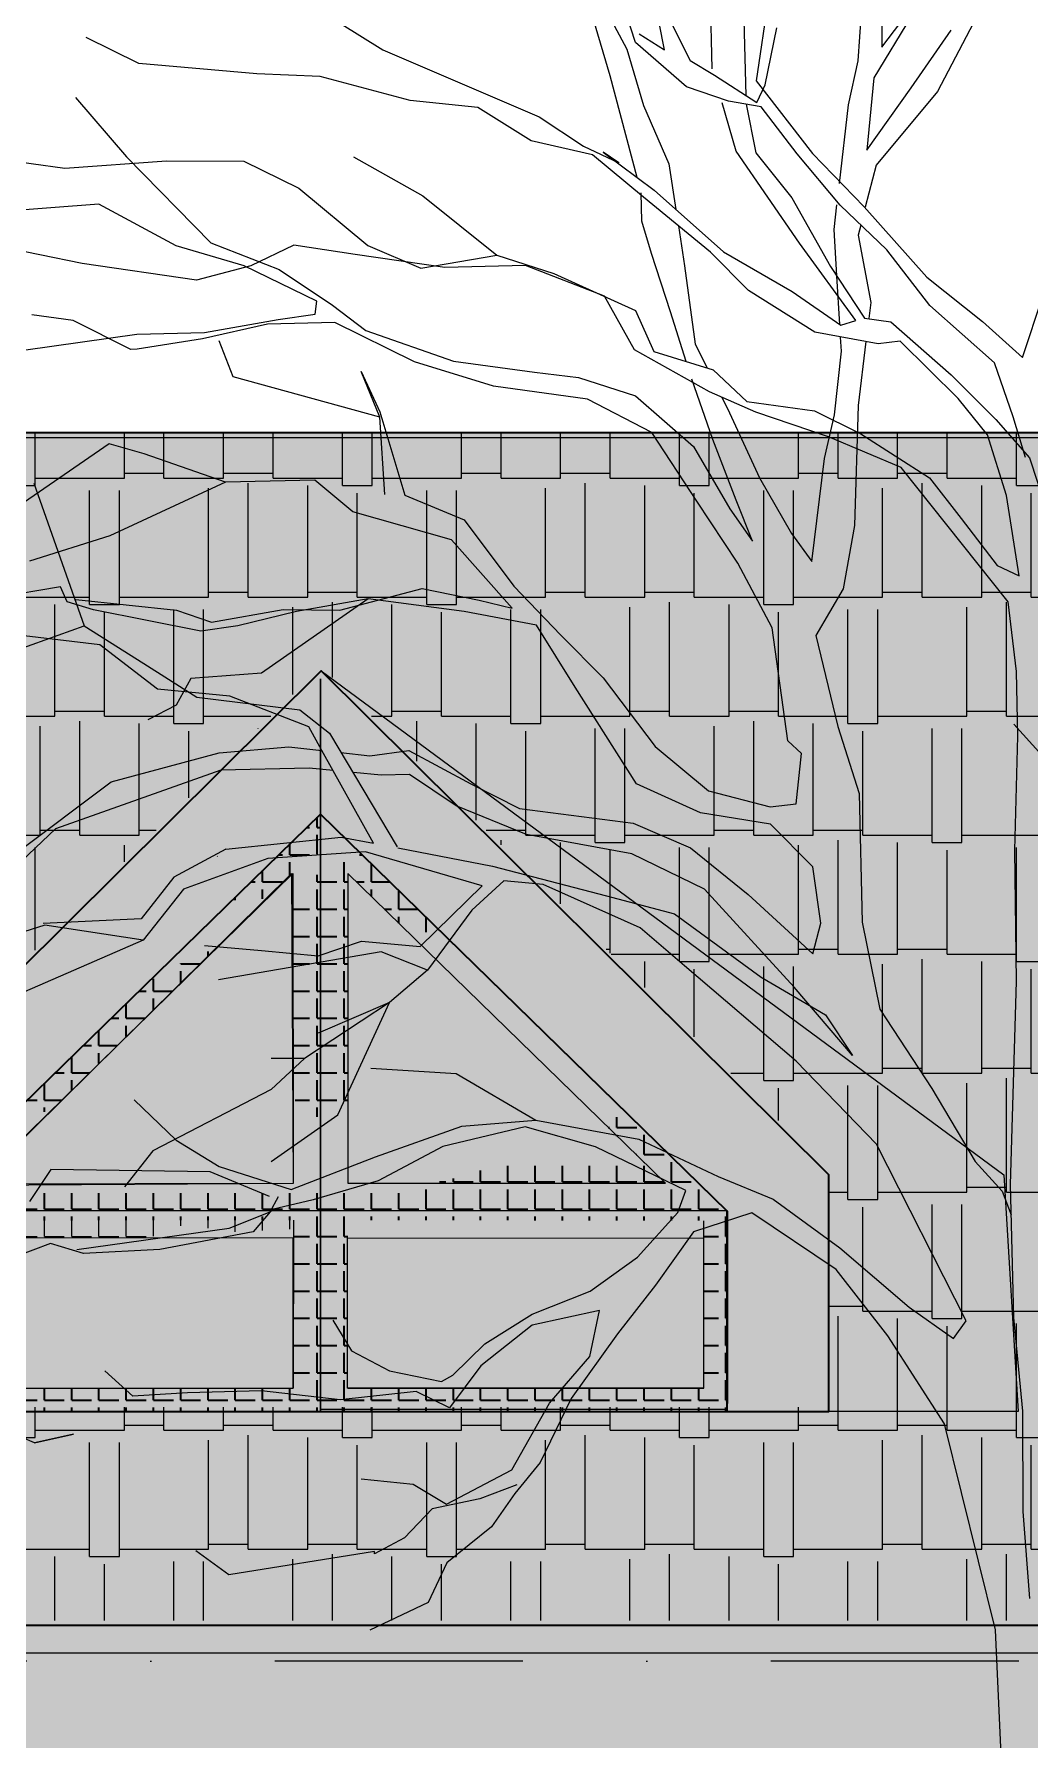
# Model space of a CAD drawing. Header units: millimetres. Extents: x -2481 to 45049, y -11067 to 11055.
# Drawn here: x 10584.2 to 10839.4, y 7504.6 to 7941.6 of the extents above; entities that cross this region are included whole.
import ezdxf

# ---------------------------------------------------------------- set-up
doc = ezdxf.new("R2010")
doc.units = ezdxf.units.MM
doc.linetypes.add('DASHDOT', pattern=[25.4, 12.7, -6.35, 0, -6.35])
for name, color, linetype, lineweight in [('A-ELEWACJA CIENKA', 11, 'Continuous', 13), ('A-osie', 7, 'DASHDOT', 5), ('A-RYS ELEWACJI', 30, 'Continuous', 35), ('B-CIENIE', 251, 'Continuous', 0), ('B-DACHÓWKA', 250, 'Continuous', 0), ('B-materiały', 9, 'Continuous', 0), ('B-SZKŁO', 153, 'Continuous', 0)]:
    doc.layers.add(name, color=color, linetype=linetype, lineweight=lineweight)
doc.layers.add('bowe drewno', color=7, linetype='Continuous', true_color=0x51432a)
doc.layers.add('new drewno jasne', color=7, linetype='Continuous', lineweight=0, true_color=0xc0802e)
pattern_1 = [(0, (4740.402, -1195.448), (0, 6.985), [5.08, -1.905]), (90, (4740.402, -1195.448), (-6.985, 4e-16), [5.08, -1.905])]

# ---------------------------------------------------------------- blocks, each defined once
blk = doc.blocks.new('A$C2EBD462E')
at = {"layer": 'B-materiały'}
for p, q in [((-157.32, 690.06), (-162.84, 717.45)), ((-266.91, 713.38), (-229.54, 690.06)), ((-178.14, 711.16), (-167, 690.21)), ((-145.09, 685.17), (-145.68, 708.62)), ((-130.02, 707.9), (-133.84, 682.1)), ((-101.6, 710.84), (-101.66, 690.73)), ((-164.81, 691.94), (-169.66, 706.9)), ((-107.71, 687.23), (-106.9, 699.54)), ((-101.66, 690.73), (-95.17, 699.27)), ((-171.3, 683.4), (-175.57, 697.82)), ((-156.61, 698.85), (-150.73, 687.27)), ((-137.02, 697.66), (-136.54, 678.36)), ((-131.58, 681.04), (-128.59, 695.64)), ((-94.04, 698.74), (-103.69, 682.86)), ((-94.13, 680.3), (-83.89, 695.08)), ((-77.27, 698.6), (-87.4, 679.35)), ((-292.05, 686.52), (-305.5, 693.22)), ((-151.68, 680.54), (-164.81, 691.94)), ((-163.84, 694.13), (-157.32, 690.06)), ((-261.82, 683.92), (-292.05, 686.52)), ((-229.54, 690.06), (-189.47, 672.89)), ((-167, 690.21), (-162.73, 675.79)), ((-150.73, 687.27), (-144.49, 683.51)), ((-110.22, 675.99), (-107.71, 687.23)), ((-245.6, 683.21), (-261.82, 683.92)), ((-222.54, 677.09), (-245.6, 683.21)), ((-164.33, 657.33), (-171.3, 683.4)), ((-144.49, 683.51), (-133.7, 676.52)), ((-133.84, 682.1), (-119.41, 663.47)), ((-103.69, 682.86), (-105.46, 664.38)), ((-308.28, 677.86), (-295.24, 662.67)), ((-140.97, 676.9), (-151.68, 680.54)), ((-133.7, 676.52), (-131.58, 681.04)), ((-105.46, 664.38), (-94.13, 680.3)), ((-87.4, 679.35), (-103.13, 660.53)), ((-205.18, 675.29), (-222.54, 677.09)), ((-191.55, 666.69), (-205.18, 675.29)), ((-189.47, 672.89), (-178.11, 665.35)), ((-162.73, 675.79), (-156.21, 660.87)), ((-138.98, 664.1), (-142.56, 676.44)), ((-132.56, 675.43), (-140.97, 676.9)), ((-136.42, 676.1), (-133.94, 663.66)), ((-123.32, 663.37), (-132.56, 675.43)), ((-112.51, 655.82), (-110.22, 675.99)), ((-175.82, 663.17), (-191.55, 666.69)), ((-178.11, 665.35), (-169.07, 661.11)), ((-331.85, 662.67), (-311.04, 659.69)), ((-311.04, 659.69), (-284.96, 661.59)), ((-295.24, 662.67), (-273.58, 640.61)), ((-284.96, 661.59), (-265.16, 661.49)), ((-265.16, 661.49), (-251.03, 654.59)), ((-237.07, 662.67), (-219.26, 652.64)), ((-162.7, 652.33), (-175.82, 663.17)), ((-169.07, 661.11), (-173.05, 663.8)), ((-173.05, 663.8), (-159.95, 654.07)), ((-156.21, 660.87), (-154.42, 649.15)), ((-122.74, 640.48), (-138.98, 664.1)), ((-133.94, 663.66), (-124.71, 652.16)), ((-112.37, 650.24), (-123.32, 663.37)), ((-119.41, 663.47), (-106.22, 649.83)), ((-103.13, 660.53), (-105.88, 649.75)), ((-251.03, 654.59), (-233.34, 639.95)), ((-219.26, 652.64), (-200.32, 637.42)), ((-163.11, 646.17), (-163.29, 653.43)), ((-145.59, 638.23), (-162.7, 652.33)), ((-159.95, 654.07), (-142.24, 638.32)), ((-124.71, 652.16), (-114.77, 634.54)), ((-302.32, 650.51), (-328.09, 648.57)), ((-282.5, 639.83), (-302.32, 650.51)), ((-113.89, 644.06), (-113.16, 650.33)), ((-100.36, 638.81), (-112.37, 650.24)), ((-106.22, 649.83), (-90.12, 631.8)), ((-160.66, 637.86), (-163.11, 646.17)), ((-153.78, 644.98), (-152.21, 634.72)), ((-113.17, 632.11), (-113.89, 644.06)), ((-107.04, 645.17), (-107.71, 642.53)), ((-107.71, 642.53), (-104.49, 625.3)), ((-306.53, 635.28), (-331.85, 640.44)), ((-265.05, 634.68), (-282.5, 639.83)), ((-273.58, 640.61), (-256.09, 633.79)), ((-252.34, 640.03), (-263.38, 634.72)), ((-236.63, 637.63), (-252.34, 640.03)), ((-233.34, 639.95), (-219.79, 634.14)), ((-135.85, 628.42), (-145.59, 638.23)), ((-142.24, 638.32), (-124.67, 628.14)), ((-108.28, 620.73), (-122.74, 640.48)), ((-89.38, 624.56), (-100.36, 638.81)), ((-277.25, 631.03), (-306.53, 635.28)), ((-263.38, 634.72), (-277.25, 631.03)), ((-246.39, 625.65), (-265.05, 634.68)), ((-256.09, 633.79), (-242.45, 624.63)), ((-213.65, 634.29), (-236.63, 637.63)), ((-219.79, 634.14), (-200.32, 637.42)), ((-192.99, 634.81), (-213.65, 634.29)), ((-200.32, 637.42), (-185.68, 632.76)), ((-172.68, 626.94), (-192.99, 634.81)), ((-155.82, 622.89), (-160.66, 637.86)), ((-152.21, 634.72), (-149.47, 614.67)), ((-114.77, 634.54), (-106.06, 621.35)), ((-185.68, 632.76), (-164.77, 623.23)), ((-112.41, 619.69), (-113.17, 632.11)), ((-90.12, 631.8), (-75.87, 620.43)), ((-246.86, 622.29), (-246.39, 625.65)), ((-165.07, 613.17), (-172.68, 626.94)), ((-118.82, 617.68), (-135.85, 628.42)), ((-124.67, 628.14), (-112.16, 619.52)), ((-104.49, 625.3), (-104.99, 621.2)), ((-65.59, 611.19), (-60.39, 626.96)), ((-308.83, 620.74), (-319.48, 622.15)), ((-294.12, 613.28), (-308.83, 620.74)), ((-275.24, 617.67), (-256.33, 620.94)), ((-256.33, 620.94), (-246.86, 622.29)), ((-242.45, 624.63), (-233.91, 618.14)), ((-164.77, 623.23), (-160.04, 612.73)), ((-151.79, 610.21), (-155.82, 622.89)), ((-112.16, 619.52), (-108.28, 620.73)), ((-106.06, 621.35), (-99.34, 620.4)), ((-72.82, 609.89), (-89.38, 624.56)), ((-337.37, 610.88), (-292.55, 617.23)), ((-292.55, 617.23), (-275.24, 617.67)), ((-259.09, 619.75), (-275.76, 615.98)), ((-241.78, 620.18), (-259.09, 619.75)), ((-221.42, 610.08), (-241.78, 620.18)), ((-233.91, 618.14), (-211.37, 610.33)), ((-102.55, 614.73), (-118.82, 617.68)), ((-111.99, 612.82), (-112.22, 616.48)), ((-99.34, 620.4), (-83.91, 606.82)), ((-75.87, 620.43), (-65.59, 611.19)), ((-292.45, 613.33), (-294.12, 613.28)), ((-275.76, 615.98), (-292.45, 613.33)), ((-267.91, 606.27), (-271.42, 615.49)), ((-145.81, 602.48), (-165.07, 613.17)), ((-160.04, 612.73), (-144.84, 608.09)), ((-149.47, 614.67), (-146.42, 608.57)), ((-113.82, 596.57), (-111.99, 612.82)), ((-105.72, 615.31), (-107.74, 598.96)), ((-96.98, 615.43), (-102.55, 614.73)), ((-82.08, 600.72), (-96.98, 615.43)), ((-230.3, 595.96), (-235.06, 607.62)), ((-235.06, 607.62), (-230.3, 597.32)), ((-201.15, 603.88), (-221.42, 610.08)), ((-211.37, 610.33), (-190.63, 607.5)), ((-190.63, 607.5), (-179.42, 606.1)), ((-144.84, 608.09), (-136.25, 599.92)), ((-68, 596.04), (-72.82, 609.89)), ((-230.3, 595.96), (-267.91, 606.27)), ((-177.05, 600.58), (-201.15, 603.88)), ((-179.42, 606.1), (-164.78, 601.44)), ((-144.95, 590.21), (-150.36, 605.71)), ((-83.91, 606.82), (-72.45, 595.37)), ((-160.63, 592.05), (-177.05, 600.58)), ((-164.78, 601.44), (-149.93, 588.41)), ((-133.95, 597.19), (-145.81, 602.48)), ((-142.68, 601.08), (-140.65, 597.02)), ((-136.25, 599.92), (-118.87, 597.56)), ((-107.74, 598.96), (-108.64, 568.21)), ((-74.59, 591.41), (-82.08, 600.72)), ((-230.3, 597.32), (-223.92, 575.94)), ((-229.04, 576.17), (-230.3, 595.96)), ((-140.65, 597.02), (-132.97, 580.45)), ((-115.36, 590.95), (-133.95, 597.19)), ((-118.87, 597.56), (-107, 591.72)), ((-116.33, 585.34), (-113.82, 596.57)), ((-72.45, 595.37), (-63.83, 585.53)), ((-64.8, 585.66), (-68, 596.04)), ((-149.02, 574.46), (-160.63, 592.05)), ((-138.97, 574.71), (-144.95, 590.21)), ((-96.72, 583.03), (-115.36, 590.95)), ((-107, 591.72), (-89.4, 580.43)), ((-69.73, 575.89), (-74.59, 591.41)), ((-299.66, 589.12), (-326.57, 570.57)), ((-290.66, 586.56), (-299.66, 589.12)), ((-269.81, 579.26), (-290.66, 586.56)), ((-149.93, 588.41), (-140.59, 572.44)), ((-63.83, 585.53), (-59.6, 572.79)), ((-119.58, 559), (-116.33, 585.34)), ((-69.3, 548.61), (-96.72, 583.03)), ((-318.94, 579.02), (-306.08, 542.54)), ((-269.81, 579.26), (-299.5, 565.59)), ((-246.92, 579.83), (-269.81, 579.26)), ((-237.22, 571.69), (-246.92, 579.83)), ((-132.97, 580.45), (-124.79, 566.13)), ((-89.4, 580.43), (-81.31, 570.01)), ((-410.22, 565.73), (-419.74, 576.31)), ((-223.92, 575.94), (-208.67, 569.62)), ((-138.57, 558.52), (-149.02, 574.46)), ((-140.59, 572.44), (-134.8, 564.2)), ((-134.8, 564.2), (-138.97, 574.71)), ((-66.42, 555.3), (-69.73, 575.89)), ((-211.9, 564.51), (-237.22, 571.69)), ((-208.67, 569.62), (-195.96, 552.62)), ((-108.64, 568.21), (-111.59, 551.94)), ((-81.31, 570.01), (-72.07, 557.95)), ((-299.5, 565.59), (-320.07, 559.09)), ((-196.38, 547.02), (-211.9, 564.51)), ((-124.79, 566.13), (-119.58, 559)), ((-129.77, 541.98), (-138.57, 558.52)), ((-72.07, 557.95), (-66.42, 555.3)), ((-312.15, 552.5), (-347.2, 546.59)), ((-310.38, 548.63), (-312.15, 552.5)), ((-240.5, 546.47), (-219.41, 552.03)), ((-219.41, 552.03), (-204.81, 549.04)), ((-195.96, 552.62), (-183.91, 540.07)), ((-111.59, 551.94), (-118.55, 540.03)), ((-303.63, 546.57), (-310.38, 548.63)), ((-308.16, 549.25), (-282.4, 546.54)), ((-276.12, 541.11), (-303.63, 546.57)), ((-282.4, 546.54), (-273.38, 543.42)), ((-273.38, 543.42), (-255.03, 546.67)), ((-251.66, 546.19), (-266.65, 542.47)), ((-233.31, 549.45), (-260.64, 530.34)), ((-255.03, 546.67), (-240.5, 546.47)), ((-233.31, 549.45), (-251.66, 546.19)), ((-208.65, 546.15), (-233.31, 549.45)), ((-204.81, 549.04), (-196.38, 547.02)), ((-67.18, 530.78), (-69.3, 548.61)), ((-322.69, 536.53), (-306.08, 542.54)), ((-306.08, 542.54), (-290.76, 532.86)), ((-266.65, 542.47), (-276.12, 541.11)), ((-190.12, 542.71), (-208.65, 546.15)), ((-180.23, 526.75), (-190.12, 542.71)), ((-125.7, 513.04), (-129.77, 541.98)), ((-302.05, 537.61), (-325.02, 540.38)), ((-287.24, 526.25), (-302.05, 537.61)), ((-183.91, 540.07), (-173.03, 529.17)), ((-118.55, 540.03), (-112.94, 516.71)), ((-290.76, 532.86), (-277.14, 524.27)), ((-278.69, 528.99), (-282.45, 522.21)), ((-260.64, 530.34), (-278.69, 528.99)), ((-173.03, 529.17), (-159.74, 511.63)), ((-66.83, 514.26), (-67.18, 530.78)), ((-268.76, 524.48), (-287.24, 526.25)), ((-248.45, 516.61), (-268.76, 524.48)), ((-164.52, 502.01), (-180.23, 526.75)), ((-282.45, 522.21), (-289.72, 518.41)), ((-277.14, 524.27), (-250.8, 521.02)), ((-250.8, 521.02), (-243.21, 515.02)), ((-245.11, 510.58), (-248.45, 516.61)), ((-112.94, 516.71), (-107.48, 499.53)), ((-271.42, 509.95), (-253.59, 511.51)), ((-253.59, 511.51), (-245.11, 510.58)), ((-243.21, 515.02), (-225.88, 485.9)), ((-159.74, 511.63), (-146.05, 500.24)), ((-122.26, 509.77), (-125.7, 513.04)), ((-67.58, 485.05), (-66.83, 514.26)), ((-299.17, 502.55), (-271.42, 509.95)), ((-231.92, 486.81), (-245.11, 510.58)), ((-240.25, 510.05), (-232.86, 509.24)), ((-232.86, 509.24), (-222.84, 510.6)), ((-222.84, 510.6), (-206.98, 502.06)), ((-123.62, 496.89), (-122.26, 509.77)), ((-323.85, 484.05), (-299.17, 502.55)), ((-271, 505.49), (-313.39, 490.46)), ((-248.42, 506.05), (-271, 505.49)), ((-242.27, 505.46), (-248.42, 506.05)), ((-229.94, 504.28), (-237.07, 504.96)), ((-222.68, 504.46), (-229.94, 504.28)), ((-210.75, 496.38), (-222.68, 504.46)), ((-206.98, 502.06), (-194.53, 495.67)), ((-148.14, 494.6), (-164.52, 502.01)), ((-146.05, 500.24), (-130.3, 496.16)), ((-107.48, 499.53), (-106.66, 466.59)), ((-192.69, 489.01), (-210.75, 496.38)), ((-194.53, 495.67), (-165.39, 491.93)), ((-130.19, 491.7), (-148.14, 494.6)), ((-130.3, 496.16), (-123.62, 496.89)), ((-313.39, 490.46), (-323.76, 480.7)), ((-165.39, 491.93), (-150.71, 485.6)), ((-119.3, 480.8), (-130.19, 491.7)), ((-269.75, 485.27), (-283.05, 478.1)), ((-269.75, 485.27), (-240.16, 488.38)), ((-240.16, 488.38), (-231.92, 486.81)), ((-225.64, 485.61), (-201.43, 480.97)), ((-165.75, 484.1), (-192.69, 489.01)), ((-150.71, 485.6), (-135.88, 473.68)), ((-67.17, 451.38), (-67.58, 485.05)), ((-259.01, 482.88), (-280.61, 475.08)), ((-271.97, 483.48), (-271.92, 483.43)), ((-233.92, 484.63), (-259.01, 482.88)), ((-204.09, 475.88), (-233.92, 484.63)), ((-201.43, 480.97), (-172.19, 473.33)), ((-147.09, 475.07), (-165.75, 484.1)), ((-117.26, 466.32), (-119.3, 480.8)), ((-283.05, 478.1), (-291.42, 467.41)), ((-198.54, 477.14), (-206.73, 469.67)), ((-188.46, 476.27), (-198.54, 477.14)), ((-163.6, 465.16), (-188.46, 476.27)), ((-280.61, 475.08), (-290.89, 461.97)), ((-219.91, 460.4), (-204.09, 475.88)), ((-172.19, 473.33), (-154.75, 468.74)), ((-124.12, 449.95), (-147.09, 475.07)), ((-135.88, 473.68), (-119.3, 458.45)), ((-206.73, 469.67), (-218.08, 454.3)), ((-154.75, 468.74), (-132.56, 452.53)), ((-316.13, 465.81), (-344.95, 456.71)), ((-291.42, 467.41), (-316.55, 466.26)), ((-290.89, 461.97), (-316.13, 465.81)), ((-152.18, 455.39), (-163.6, 465.16)), ((-119.3, 458.45), (-117.26, 466.32)), ((-106.66, 466.59), (-102.19, 444.35)), ((-290.89, 461.97), (-321.32, 448.72)), ((-275.18, 460.65), (-260.64, 459.3)), ((-229.93, 459.03), (-271.64, 451.84)), ((-260.64, 459.3), (-246.09, 457.94)), ((-246.09, 457.94), (-235.02, 461.7)), ((-235.02, 461.7), (-219.91, 460.4)), ((-218.08, 454.3), (-229.93, 459.03)), ((-123.64, 430.97), (-152.18, 455.39)), ((-218.08, 454.3), (-227.79, 446.01)), ((-132.56, 452.53), (-116.12, 442.89)), ((-68.66, 399.39), (-67.17, 451.38)), ((-227.79, 446.01), (-249.6, 431.64)), ((-227.79, 446.01), (-246.09, 438.15)), ((-241.08, 417.27), (-227.79, 446.01)), ((-109.15, 432.45), (-124.12, 449.95)), ((-116.12, 442.89), (-109.15, 432.45)), ((-102.19, 444.35), (-88.83, 424.02)), ((298.55, 434.35), (281.67, 441.68)), ((298.55, 434.35), (312.84, 437.6)), ((312.84, 437.6), (298.55, 434.35)), ((-249.6, 431.64), (-258.13, 423.77)), ((-249.6, 431.64), (-258.13, 431.64)), ((-232.55, 429.2), (-210.74, 427.84)), ((-103, 409.7), (-123.64, 430.97)), ((-210.74, 427.84), (-190.3, 415.89)), ((-88.83, 424.02), (-77.75, 405.3)), ((-293.24, 421.06), (-282.45, 410.76)), ((-258.13, 423.77), (-288.47, 408.05)), ((-258.13, 405.33), (-241.08, 417.27)), ((-209.25, 414.3), (-190.3, 415.89)), ((-190.3, 415.89), (-163.92, 410.97)), ((-282.45, 410.76), (-271.42, 403.98)), ((-231.4, 406.48), (-209.25, 414.3)), ((-193.05, 414.15), (-214.15, 409.15)), ((-175.04, 409.01), (-193.05, 414.15)), ((-163.92, 410.97), (-143.57, 401.42)), ((-288.47, 408.05), (-295.74, 398.83)), ((-252.98, 398.12), (-231.4, 406.48)), ((-214.15, 409.15), (-230.69, 400.36)), ((-151.86, 397.86), (-175.04, 409.01)), ((-80.08, 364.46), (-103, 409.7)), ((-314.56, 403.28), (-320.07, 395.03)), ((-273.76, 402.63), (-314.56, 403.28)), ((-258.52, 396.31), (-273.76, 402.63)), ((-271.42, 403.98), (-252.98, 398.12)), ((-77.75, 405.3), (-70.85, 397.65)), ((-230.69, 400.36), (-247.33, 395.47)), ((-153.95, 392.22), (-151.86, 397.86)), ((-143.57, 401.42), (-129.46, 395.63)), ((-70.85, 397.65), (-68.47, 391.65)), ((-67.81, 365.33), (-68.66, 399.39)), ((-258.42, 392.4), (-256.29, 396.36)), ((-247.33, 395.47), (-257.88, 392.97)), ((-129.46, 395.63), (-112.39, 383.21)), ((-268.93, 388.22), (-258.42, 392.4)), ((-257.88, 392.97), (-262.76, 387.26)), ((-164.28, 380.79), (-153.95, 392.22)), ((-134.96, 392.14), (-149.92, 387.29)), ((-113.37, 377.6), (-134.96, 392.14)), ((-307.9, 382.78), (-268.93, 388.22)), ((-262.76, 387.26), (-286.67, 382.75)), ((-149.92, 387.29), (-159.63, 373.64)), ((-314.64, 384.29), (-329.03, 378.9)), ((-306.2, 381.7), (-314.64, 384.29)), ((-286.67, 382.75), (-306.2, 381.7)), ((-176.35, 372.11), (-164.28, 380.79)), ((-112.39, 383.21), (-94.69, 368.01)), ((-100.09, 360.61), (-113.37, 377.6)), ((-191.29, 366.15), (-176.35, 372.11)), ((-159.63, 373.64), (-169.38, 361.11)), ((-174, 367.14), (-191.22, 363.36)), ((-176.49, 355.35), (-174, 367.14)), ((-94.69, 368.01), (-83.31, 359.91)), ((-242.33, 364.66), (-237.57, 356.8)), ((-191.22, 363.36), (-204.37, 352.97)), ((-203.39, 358.58), (-191.29, 366.15)), ((-83.31, 359.91), (-80.08, 364.46)), ((-65.53, 341.37), (-67.81, 365.33)), ((-211.57, 350.56), (-203.39, 358.58)), ((-169.38, 361.11), (-181.25, 344.61)), ((-85.56, 338.07), (-100.09, 360.61)), ((-237.57, 356.8), (-227.79, 351.64)), ((-186.81, 343.36), (-176.49, 355.35)), ((-293.55, 345.15), (-300.76, 351.64)), ((-227.79, 351.64), (-214.5, 348.93)), ((-214.5, 348.93), (-211.57, 350.56)), ((-204.37, 352.97), (-212.47, 342.15)), ((-279.61, 346.06), (-293.55, 345.15)), ((-260.63, 346.53), (-279.61, 346.06)), ((-240.46, 344.25), (-260.63, 346.53)), ((-220.96, 346.41), (-240.46, 344.25)), ((-212.47, 342.15), (-220.96, 346.41)), ((-196.44, 326.35), (-186.81, 343.36)), ((-181.25, 344.61), (-189.22, 328.21)), ((-65.45, 315.67), (-65.53, 341.37)), ((-72.51, 285.33), (-85.56, 338.07)), ((-189.22, 328.21), (-195.72, 320.23)), ((-235.06, 323.99), (-221.77, 322.63)), ((-213.24, 317.48), (-196.44, 326.35)), ((-221.77, 322.63), (-213.24, 317.48)), ((-195.22, 322.47), (-204.63, 318.89)), ((-195.72, 320.23), (-201.66, 311.7)), ((-216.86, 316.35), (-223.93, 308.91)), ((-204.63, 318.89), (-216.86, 316.35)), ((-63.77, 293.37), (-65.45, 315.67)), ((-201.66, 311.7), (-213.16, 302.47)), ((-223.93, 308.91), (-231.65, 304.8)), ((-268.94, 299.4), (-277.44, 305.55)), ((-231.66, 305.36), (-268.94, 299.4)), ((-231.65, 304.8), (-231.66, 305.36)), ((-213.16, 302.47), (-217.93, 292.3)), ((-217.93, 292.3), (-232.84, 285.22)), ((-70.02, 230.64), (-72.51, 285.33))]:
    blk.add_line(p, q, dxfattribs=at)

msp = doc.modelspace()

# ---------------------------------------------------------------- hatches: boundary and pattern name
at = {"layer": 'A-ELEWACJA CIENKA', "true_color": 0xffffff}
h = msp.add_hatch(color=7, dxfattribs=at)
h.dxf.hatch_style = 1
h.paths.add_polyline_path([(10177.2, 7839.41), (11137.91, 7839.41), (11137.91, 7504.36), (11082.55, 7504.36), (11082.55, 7233.5), (11072.55, 7233.5), (11072.55, 7188.5), (10242.55, 7188.5), (10242.55, 7234.24), (10232.55, 7234.24), (10232.55, 7504.36), (10177.2, 7504.36)])
at = {"layer": 'A-ELEWACJA CIENKA'}
h = msp.add_hatch(dxfattribs=at)
h.set_pattern_fill('AR-RSHKE', color=256, scale=0.1)
h.set_pattern_definition([(0, (-2595.635, -1194.284), (64.77, 30.48), [15.24, -12.7, 17.78, -7.62, 22.86, -10.16]), (0, (-2580.395, -1193.014), (64.77, 30.48), [12.7, -48.26, 10.16, -15.24]), (0, (-2549.915, -1196.19), (64.77, 30.48), [7.62, -78.74]), (90, (-2595.635, -1194.284), (-21.59, 30.48), [29.21, -92.71]), (90, (-2580.395, -1194.284), (-21.59, 30.48), [28.575, -93.345]), (90, (-2567.695, -1194.284), (-21.59, 30.48), [26.67, -95.25]), (90, (-2549.915, -1196.19), (-21.59, 30.48), [29.21, -92.71]), (90, (-2542.295, -1196.19), (-21.59, 30.48), [29.21, -92.71]), (90, (-2519.435, -1194.284), (-21.59, 30.48), [27.94, -93.98])])
h.paths.add_polyline_path([(11137.91, 7839.41), (10177.2, 7839.41), (10177.2, 7535.22), (11137.91, 7535.22)])
h.paths.add_polyline_path([(10657.75, 7779.63), (10787.82, 7650.57), (10787.82, 7589.89), (10527.68, 7589.89), (10527.68, 7650.57)], flags=16)
h.paths.add_polyline_path([(10429.2, 7657.05), (10429.2, 7574.05), (10351.2, 7574.05), (10351.2, 7657.05)], flags=16)
h.paths.add_polyline_path([(10886.05, 7657.05), (10964.05, 7657.05), (10964.05, 7574.05), (10886.05, 7574.05)], flags=16)
at = {"layer": 'A-ELEWACJA CIENKA', "ltscale": 5}
h = msp.add_hatch(dxfattribs=at)
h.set_pattern_fill('ANGLE', color=256)
h.set_pattern_definition(pattern_1)
h.paths.add_polyline_path([(10650.13, 7726.55), (10650.13, 7726.25), (10650.47, 7726.58), (10650.47, 7724.37), (10655.64, 7730.97), (10657.55, 7732), (10657.55, 7741.81), (10634.9, 7719.71), (10643.6, 7720.11)])
h = msp.add_hatch(color=256, dxfattribs=at)
h.dxf.hatch_style = 1
h.paths.add_polyline_path([(10700.2, 7691.83), (10679.49, 7712.03), (10678.05, 7712.17), (10664.56, 7713.42), (10664.57, 7668.36), (10680.56, 7676.64), (10689.09, 7684.51)])
h = msp.add_hatch(dxfattribs=at)
h.set_pattern_fill('ANGLE', color=256)
h.set_pattern_definition(pattern_1)
h.paths.add_polyline_path([(10563, 7638.47), (10562.16, 7639.38), (10559.38, 7636.42), (10559.38, 7633.34), (10559.96, 7633.15), (10576.47, 7633.17), (10569.5, 7634.29)])
h.paths.add_polyline_path([(10624.05, 7637.16), (10632.49, 7634.57), (10652.02, 7635.62), (10657.55, 7636.67), (10657.55, 7640.21), (10563.85, 7640.21), (10562.7, 7639.95), (10562.16, 7639.38), (10563, 7638.47), (10569.5, 7634.29), (10576.47, 7633.17), (10613.53, 7633.22)])
at = {"layer": 'A-RYS ELEWACJI', "ltscale": 5}
h = msp.add_hatch(dxfattribs=at)
h.set_pattern_fill('ANGLE', color=256)
h.set_pattern_definition(pattern_1)
h.paths.add_polyline_path([(10655.64, 7730.97), (10657.55, 7732), (10657.55, 7739.69), (10657.55, 7741.81), (10634.9, 7719.71), (10643.92, 7720.13), (10650.56, 7726.6), (10650.56, 7724.48)])
h = msp.add_hatch(dxfattribs=at)
h.set_pattern_fill('ANGLE', color=256)
h.set_pattern_definition(pattern_1)
h.paths.add_polyline_path([(10657.55, 7727.28), (10650.56, 7718.36), (10650.57, 7669.04), (10655.96, 7663.89), (10657.55, 7664.72)])
h.paths.add_polyline_path([(10664.56, 7726.6), (10679.49, 7712.03), (10688.99, 7711.15), (10668.06, 7731.56), (10658.08, 7727.95), (10657.56, 7727.28), (10657.58, 7664.73), (10664.57, 7668.36)])
h.paths.add_polyline_path([(10761.82, 7640.11), (10757.15, 7644.67), (10679.82, 7644.68), (10675.92, 7640.13), (10657.59, 7636.67), (10657.6, 7588.73), (10761.82, 7588.73)])
h.paths.add_polyline_path([(10664.56, 7637.78), (10755.82, 7637.67), (10755.82, 7594.73), (10664.6, 7594.73)], flags=16)
h.paths.add_polyline_path([(10657.55, 7636.67), (10652.02, 7635.62), (10650.65, 7635.55), (10650.65, 7598.38), (10657.55, 7598.83)])
h = msp.add_hatch(dxfattribs=at)
h.set_pattern_fill('ANGLE', color=256)
h.set_pattern_definition(pattern_1)
h.paths.add_polyline_path([(10630.73, 7707.41), (10617.37, 7701.59), (10612.01, 7697.39), (10579.43, 7665.61), (10582.35, 7665.26), (10588.41, 7665.64)])
h = msp.add_hatch(dxfattribs=at)
h.set_pattern_fill('ANGLE', color=256)
h.set_pattern_definition(pattern_1)
h.paths.add_polyline_path([(10736.47, 7664.84), (10729.55, 7663.21), (10741.38, 7651.67), (10702.7, 7651.67), (10691.36, 7648.34), (10680.81, 7645.84), (10679.82, 7644.68), (10757.15, 7644.67)])
h = msp.add_hatch(dxfattribs=at)
h.set_pattern_fill('ANGLE', color=256)
h.set_pattern_definition(pattern_1)
h.paths.add_polyline_path([(10761.82, 7640.11), (10757.15, 7644.67), (10557.99, 7644.7), (10553.38, 7640.21), (10553.38, 7588.73), (10747.64, 7588.73), (10751.03, 7594.73), (10664.6, 7594.73), (10664.56, 7637.78), (10755.82, 7637.67), (10755.82, 7622.38), (10761.82, 7624.77)])
h.paths.add_polyline_path([(10650.65, 7594.73), (10559.38, 7594.73), (10559.38, 7637.68), (10650.65, 7637.79)], flags=16)
at = {"layer": 'B-CIENIE', "true_color": 0x000000, "transparency": 33554513}
h = msp.add_hatch(color=18, dxfattribs=at)
h.dxf.hatch_style = 1
h.paths.add_polyline_path([(10657.75, 7778.47), (10832.64, 7649.41), (10836.37, 7588.73), (10787.82, 7588.73), (10787.82, 7649.41)])
at = {"layer": 'B-DACHÓWKA', "transparency": 33554636}
h = msp.add_hatch(color=256, dxfattribs=at)
h.dxf.hatch_style = 1
h.paths.add_polyline_path([(10657.66, 7741.66), (10553.49, 7640.06), (10553.49, 7588.58), (10761.93, 7588.58), (10761.93, 7639.97)])
h.paths.add_polyline_path([(10650.72, 7647.05), (10569.34, 7646.88), (10650.57, 7726.44)], flags=16)
h.paths.add_polyline_path([(10650.71, 7633.12), (10650.71, 7594.58), (10559.49, 7594.58), (10559.49, 7633.01)], flags=16)
h.paths.add_polyline_path([(10664.69, 7647.06), (10664.66, 7726.45), (10746.06, 7647.06)], flags=16)
h.paths.add_polyline_path([(10664.61, 7633.12), (10755.83, 7633.01), (10755.83, 7594.58), (10664.61, 7594.58)], flags=16)
at = {"layer": 'B-SZKŁO', "transparency": 33554544}
h = msp.add_hatch(color=256, dxfattribs=at)
h.dxf.hatch_style = 1
h.paths.add_polyline_path([(10664.56, 7726.6), (10664.58, 7647.21), (10745.95, 7647.21)])
h.paths.add_polyline_path([(10650.47, 7726.58), (10569.24, 7647.02), (10650.61, 7647.19)])
h.paths.add_polyline_path([(10650.6, 7633.27), (10559.38, 7633.15), (10559.38, 7594.73), (10650.6, 7594.73)])
h.paths.add_polyline_path([(10755.73, 7633.15), (10664.51, 7633.27), (10664.51, 7594.73), (10755.73, 7594.73)])
at = {"layer": 'bowe drewno', "transparency": 33554636}
h = msp.add_hatch(color=256, dxfattribs=at)
h.dxf.hatch_style = 1
h.paths.add_polyline_path([(11137.91, 7839.41), (10177.2, 7839.41), (10177.2, 7534.03), (11137.91, 7534.03)])
h.paths.add_polyline_path([(10787.82, 7649.39), (10787.82, 7588.71), (10527.68, 7588.71), (10527.68, 7649.39), (10657.75, 7778.45)], flags=16)
h.paths.add_polyline_path([(10886.05, 7655.87), (10964.05, 7655.87), (10964.05, 7574.05), (10886.05, 7574.05)], flags=16)
h.paths.add_polyline_path([(10429.2, 7655.87), (10429.2, 7574.05), (10351.2, 7574.05), (10351.2, 7655.87)], flags=16)
h = msp.add_hatch(color=256, dxfattribs=at)
h.dxf.hatch_style = 1
h.paths.add_polyline_path([(10787.82, 7649.41), (10657.76, 7778.46), (10657.55, 7741.79), (10761.82, 7640.11), (10761.82, 7588.73), (10787.82, 7588.73)])
h.paths.add_polyline_path([(10657.55, 7741.79), (10657.76, 7778.46), (10527.68, 7649.41), (10527.58, 7588.73), (10553.65, 7588.73), (10553.38, 7640.21)])
h = msp.add_hatch(color=256, dxfattribs=at)
h.dxf.hatch_style = 1
h.paths.add_polyline_path([(11137.91, 7526.98), (11137.91, 7534.05), (10177.2, 7534.05), (10177.2, 7526.98)])
h = msp.add_hatch(color=256, dxfattribs=at)
h.dxf.hatch_style = 1
h.paths.add_polyline_path([(11137.91, 7504.36), (11137.91, 7526.98), (10177.2, 7526.98), (10177.2, 7504.36)])

# ---------------------------------------------------------------- linework, layer by layer
at = {"layer": 'A-ELEWACJA CIENKA'}
for p, q in [((10657.55, 7739.69), (10657.55, 7776.46)), ((10657.55, 7741.81), (10657.6, 7588.73)), ((10657.55, 7588.73), (10657.55, 7739.69)), ((10553.38, 7640.21), (10761.82, 7640.21)), ((10650.65, 7637.79), (10650.6, 7594.73)), ((10177.2, 7526.98), (11137.91, 7526.98))]:
    msp.add_line(p, q, dxfattribs=at)
for points in [[(10177.2, 7839.41), (11137.91, 7839.41), (11137.91, 7504.36), (11082.55, 7504.36), (11082.55, 7233.5), (11072.55, 7233.5), (11072.55, 7188.5), (10242.55, 7188.5), (10242.55, 7234.24), (10232.55, 7234.24), (10232.55, 7504.36), (10177.2, 7504.36), (10177.2, 7839.41)], [(10553.38, 7588.73), (10761.82, 7588.73), (10761.82, 7640.11), (10657.55, 7741.81), (10553.38, 7640.21), (10553.38, 7588.73)], [(10650.13, 7726.55), (10650.58, 7647.17), (10569.2, 7646.68), (10650.13, 7726.55)], [(10650.47, 7726.58), (10650.61, 7647.19), (10569.24, 7647.02), (10650.47, 7726.58)], [(10664.56, 7726.6), (10664.58, 7647.21), (10745.95, 7647.21), (10664.56, 7726.6)], [(10559.38, 7637.68), (10559.38, 7637.68), (10559.38, 7594.73), (10650.6, 7594.73)], [(10664.6, 7594.73), (10755.82, 7594.73), (10755.82, 7637.58), (10755.82, 7637.58)], [(10657.55, 7594.73), (10657.6, 7594.73)]]:
    msp.add_lwpolyline(points, dxfattribs=at)
at = {"layer": 'A-ELEWACJA CIENKA', "ltscale": 5}
for points in [[(10177.2, 7838.25), (11137.91, 7838.25), (11137.91, 7534.05), (10177.2, 7534.05)], [(10657.55, 7640.21), (10761.82, 7640.21), (10761.82, 7589.28), (10657.55, 7589.28)]]:
    msp.add_lwpolyline(points, close=True, dxfattribs=at)
msp.add_lwpolyline([(10657.55, 7741.81), (10657.55, 7741.81), (10657.55, 7741.81), (10553.38, 7640.21)], dxfattribs=at)
at = {"layer": 'A-ELEWACJA CIENKA'}
for points in [[(10650.6, 7633.27), (10559.38, 7633.15), (10559.38, 7594.73), (10650.6, 7594.73)], [(10664.51, 7633.27), (10755.73, 7633.15), (10755.73, 7594.73), (10664.51, 7594.73)]]:
    msp.add_lwpolyline(points, close=True, dxfattribs=at)
at = {"layer": 'A-osie', "color": 251, "ltscale": 5}
msp.add_line((11471.99, 7524.8), (9791.63, 7524.8), dxfattribs=at)
at = {"layer": 'A-RYS ELEWACJI'}
for p, q in [((11137.91, 7839.41), (10177.2, 7839.41)), ((10177.2, 7534.05), (11137.91, 7534.05))]:
    msp.add_line(p, q, dxfattribs=at)
at = {"layer": 'A-RYS ELEWACJI', "ltscale": 5}
msp.add_line((10650.6, 7588.73), (10650.6, 7588.73), dxfattribs=at)
for points in [[(10527.68, 7588.73), (10527.68, 7649.41), (10657.75, 7778.47)], [(10527.68, 7588.73), (10787.82, 7588.73), (10787.82, 7649.41), (10657.75, 7778.47), (10527.68, 7649.41), (10527.68, 7588.73)], [(10787.82, 7588.73), (10787.82, 7649.41), (10657.75, 7778.47)], [(10553.38, 7588.73), (10553.38, 7640.21), (10657.55, 7741.81), (10761.82, 7640.11), (10761.82, 7590.84)], [(10761.82, 7588.73), (10761.82, 7640.11), (10657.55, 7741.81)]]:
    msp.add_lwpolyline(points, dxfattribs=at)
msp.add_lwpolyline([(10527.68, 7588.73), (10787.82, 7588.73), (10787.82, 7649.41), (10657.75, 7778.47), (10527.68, 7649.41)], close=True, dxfattribs=at)
at = {"layer": 'B-CIENIE', "color": 18, "true_color": 0x000000, "transparency": 33554513}
msp.add_lwpolyline([(10657.75, 7778.47), (10832.64, 7649.41), (10836.37, 7588.73), (10787.82, 7588.72), (10787.82, 7649.41), (10657.75, 7778.47)], dxfattribs=at)
at = {"layer": 'new drewno jasne', "ltscale": 5}
msp.add_line((10657.55, 7776.46), (10657.55, 7649.46), dxfattribs=at)

# ---------------------------------------------------------------- block references
at = {"layer": 'A-ELEWACJA CIENKA'}
for p in [(10903.07, 7247.51), (11254.99, 7188.5)]:
    msp.add_blockref('A$C2EBD462E', p, dxfattribs=at)
at = {"layer": 'A-ELEWACJA CIENKA', "xscale": 0.7, "yscale": 0.7, "zscale": 0.7}
msp.add_blockref('A$C2EBD462E', (10375.27, 7276.67), dxfattribs=at)

doc.saveas('drawing.dxf')
